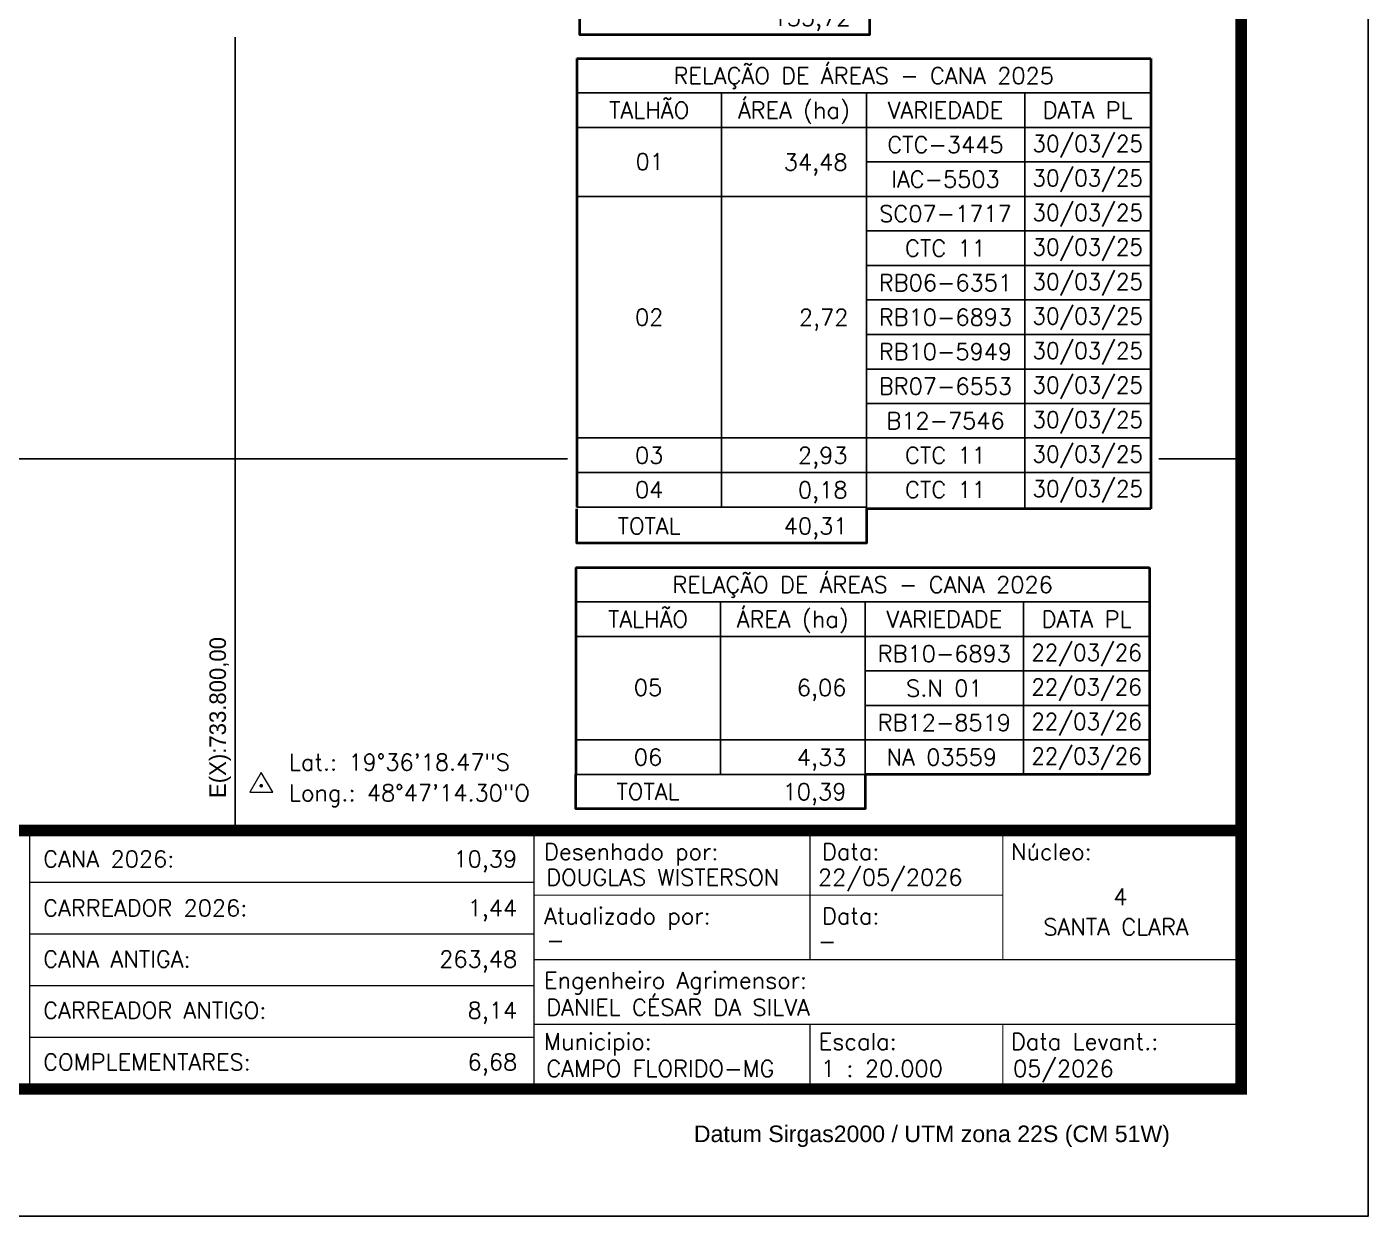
# Model space of a CAD drawing. Extents: x 729642 to 735582, y 7828609 to 7832809.
# Drawn here: x 733472 to 735582, y 7828609 to 7830480 of the extents above; entities that cross this region are included whole.
import ezdxf
from ezdxf.enums import TextEntityAlignment as Align

# ---------------------------------------------------------------- set-up
doc = ezdxf.new("R2010")
doc.units = 0
doc.header["$MEASUREMENT"] = 0
doc.linetypes.add('LIN0', pattern=[0])
for name, color, linetype in [('MALHA', 8, 'Continuous'), ('MARGEM', 5, 'Continuous'), ('QUADRO_DE_AREAS_CANA_2026', 7, 'Continuous'), ('QUADRO_DE_AREAS_CANA_ANTIGA', 7, 'Continuous'), ('TEXTO', 7, 'Continuous')]:
    doc.layers.add(name, color=color, linetype=linetype)
doc.styles.add('marcelo', font='arial.ttf')
doc.styles.add('Simplex', font='simplex.shx')

msp = doc.modelspace()

# ---------------------------------------------------------------- linework, layer by layer
at = {"layer": 'MALHA'}
for p, q in [((733800, 7829215.4), (733800, 7830463.5)), ((732734.3, 7829800), (734322.5, 7829800)), ((735252.7, 7829800), (735382, 7829800))]:
    msp.add_line(p, q, dxfattribs=at)
at = {"layer": 'MARGEM', "color": 174, "linetype": 'LIN0', "flags": 128}
msp.add_lwpolyline([(735582, 7832808.8), (729642, 7832808.8), (729642, 7828608.8), (735582, 7828608.8)], close=True, dxfattribs=at)
at = {"layer": 'MARGEM', "color": 174, "linetype": 'LIN0', "const_width": 18.2, "flags": 128}
for points in [[(735382, 7832608.8), (729842, 7832608.8), (729842, 7828808.8), (735382, 7828808.8)], [(731582, 7829215.4), (735382, 7829215.4), (735382, 7828808.8), (731582, 7828808.8)]]:
    msp.add_lwpolyline(points, close=True, dxfattribs=at)
at = {"layer": 'MARGEM', "color": 174, "linetype": 'LIN0', "const_width": 2.02, "flags": 128}
for points in [[(733476.7, 7829215.4), (733476.7, 7828813.7)], [(734270, 7829215.4), (734270, 7828813.7)], [(734703.9, 7829012.1), (734703.9, 7829215.4)], [(735007.3, 7829012.1), (735007.3, 7829215.4)], [(733476.7, 7829134), (734270, 7829134)], [(734270, 7829113.7), (735007.3, 7829113.7)], [(733476.7, 7829052.7), (734270, 7829052.7)], [(734270, 7829012.1), (735382.2, 7829012.1)], [(733476.7, 7828971.4), (734270, 7828971.4)], [(734270, 7828910.4), (735382.1, 7828910.4)], [(734703.9, 7828910.4), (734703.9, 7828809.7)], [(735007.3, 7828910.4), (735007.3, 7828809.7)], [(733476.7, 7828890.1), (734270, 7828890.1)]]:
    msp.add_lwpolyline(points, dxfattribs=at)
at = {"layer": 'QUADRO_DE_AREAS_CANA_2026', "linetype": 'Continuous'}
for p, q in [((735238.1, 7829575), (734335.4, 7829575)), ((734563.1, 7829575), (734563.1, 7829520.8)), ((734790.8, 7829575), (734790.8, 7829303.6)), ((735039.9, 7829575), (735039.9, 7829303.6)), ((735238.1, 7829520.8), (734335.4, 7829520.8)), ((734563.1, 7829520.8), (734563.1, 7829303.6)), ((735238.1, 7829466.5), (734790.8, 7829466.5)), ((735238.1, 7829412.2), (734790.8, 7829412.2)), ((735238.1, 7829357.9), (734335.4, 7829357.9)), ((734790.8, 7829303.6), (734335.4, 7829303.6))]:
    msp.add_line(p, q, dxfattribs=at)
at = {"layer": 'QUADRO_DE_AREAS_CANA_2026', "color": 174, "linetype": 'ByBlock', "lineweight": 40}
for points in [[(734335.4, 7829629.3), (735238.1, 7829629.3)], [(734335.4, 7829629.3), (734335.4, 7829520.8)], [(735238.1, 7829629.3), (735238.1, 7829520.8)], [(734335.4, 7829520.8), (734335.4, 7829303.6)], [(735238.1, 7829520.8), (735238.1, 7829303.6)]]:
    msp.add_lwpolyline(points, dxfattribs=at)
at = {"layer": 'QUADRO_DE_AREAS_CANA_ANTIGA', "linetype": 'Continuous'}
for p, q in [((735239.9, 7830375.7), (734337.2, 7830375.7)), ((734564.9, 7830375.7), (734564.9, 7829724.3)), ((734792.6, 7830375.7), (734792.6, 7829724.3)), ((735041.7, 7830375.7), (735041.7, 7829724.3)), ((735239.9, 7830321.4), (734337.2, 7830321.4)), ((735239.9, 7830267.1), (734792.6, 7830267.1)), ((735239.9, 7830212.8), (734337.2, 7830212.8)), ((735239.9, 7830158.6), (734792.6, 7830158.6)), ((735239.9, 7830104.3), (734792.6, 7830104.3)), ((735239.9, 7830050), (734792.6, 7830050)), ((735239.9, 7829995.7), (734792.6, 7829995.7)), ((735239.9, 7829941.4), (734792.6, 7829941.4)), ((735239.9, 7829887.2), (734792.6, 7829887.2)), ((735239.9, 7829832.9), (734337.2, 7829832.9)), ((735239.9, 7829778.6), (734337.2, 7829778.6)), ((734792.6, 7829724.3), (734337.2, 7829724.3))]:
    msp.add_line(p, q, dxfattribs=at)
at = {"layer": 'QUADRO_DE_AREAS_CANA_ANTIGA', "color": 174, "linetype": 'ByBlock', "lineweight": 40}
for points in [[(735244.6, 7830521.5), (734797.3, 7830521.5), (734797.3, 7830467.2), (734341.9, 7830467.2), (734341.9, 7830521.5)], [(734337.2, 7830430), (735239.9, 7830430)], [(734337.2, 7830430), (734337.2, 7829724.3)], [(735239.9, 7830430), (735239.9, 7829721.6)], [(735239.9, 7829721.6), (734792.6, 7829721.6), (734792.6, 7829667.4), (734337.2, 7829667.4), (734337.2, 7829721.6)], [(735238.1, 7829303.6), (734790.8, 7829303.6), (734790.8, 7829249.3), (734335.4, 7829249.3), (734335.4, 7829303.6)]]:
    msp.add_lwpolyline(points, dxfattribs=at)
at = {"layer": 'TEXTO', "color": 7, "lineweight": 9, "flags": 128}
msp.add_lwpolyline([(733822.7, 7829275.5), (733858.8, 7829275.5), (733840.8, 7829306.8)], close=True, dxfattribs=at)
at = {"layer": 'TEXTO', "color": 7, "lineweight": 9, "const_width": 2.83, "flags": 128}
msp.add_lwpolyline([(733839.3, 7829285.9, -1), (733842.2, 7829285.9, -1)], format="xyb", close=True, dxfattribs=at)

# ---------------------------------------------------------------- texts
at = {"layer": 'MALHA', "linetype": 'ByBlock'}
msp.add_text('E(X):733.800,00', height=26, rotation=90, dxfattribs=at).set_placement((733772.3, 7829393.2), align=Align.MIDDLE_CENTER)
at = {"layer": 'MARGEM', "color": 7, "linetype": 'Continuous', "style": 'Simplex'}
for s, p in [('CANA 2026:', (733497.9, 7829183.6)), ('DOUGLAS WISTERSON', (734289.2, 7829154.7)), ('22/05/2026', (734716.5, 7829154.7)), ('CARREADOR 2026:', (733497.9, 7829106.6)), ('-', (734289.2, 7829055.5)), ('-', (734716.5, 7829054)), ('CANA ANTIGA:', (733497.9, 7829026.1)), ('CARREADOR ANTIGO:', (733497.9, 7828945.5)), ('DANIEL CÉSAR DA SILVA', (734289.2, 7828950.3)), ('COMPLEMENTARES:', (733497.9, 7828864.2)), ('CAMPO FLORIDO-MG', (734289.2, 7828854)), ('1 : 20.000', (734721.2, 7828854)), ('05/2026', (735023.4, 7828854))]:
    msp.add_text(s, height=26, dxfattribs=at).set_placement(p, align=Align.TOP_LEFT)
for s, p in [('10,39', (734243.4, 7829183.6)), ('1,44', (734243.4, 7829106.6)), ('263,48', (734243.4, 7829026.1)), ('8,14', (734243.4, 7828945.5)), ('6,68', (734243.4, 7828864.2))]:
    msp.add_text(s, height=26, dxfattribs=at).set_placement(p, align=Align.TOP_RIGHT)
at = {"layer": 'MARGEM', "color": 7, "linetype": 'Continuous', "lineweight": 9}
for s, style, p in [('Desenhado por:', 'Simplex', (734285.8, 7829195.1)), ('Data:', 'Simplex', (734723, 7829195.1)), ('Núcleo:', 'Simplex', (735020.1, 7829195.1)), ('Atualizado por:', 'Simplex', (734285.8, 7829093.9)), ('Data:', 'Simplex', (734723, 7829093.9)), ('Engenheiro Agrimensor:', 'Simplex', (734285.8, 7828992.7)), ('Municipio:', 'Simplex', (734285.8, 7828896.4)), ('Escala:', 'Simplex', (734717.8, 7828896.4)), ('Data Levant.:', 'Simplex', (735020.1, 7828896.4)), ('Datum Sirgas2000 / UTM zona 22S (CM 51W)', 'marcelo', (734521.3, 7828751.3))]:
    msp.add_text(s, height=26, dxfattribs=dict(at, style=style)).set_placement(p, align=Align.TOP_LEFT)
at = {"layer": 'MARGEM', "color": 7, "linetype": 'Continuous', "style": 'Simplex'}
for s, p in [('4', (735192.3, 7829111.1)), ('SANTA CLARA', (735185.3, 7829063.8))]:
    msp.add_text(s, height=26, dxfattribs=at).set_placement(p, align=Align.MIDDLE_CENTER)
at = {"layer": 'QUADRO_DE_AREAS_CANA_2026', "linetype": 'Continuous', "style": 'Simplex'}
for s, p in [('RELAÇÃO DE ÁREAS - CANA 2026', (734786.7, 7829602.2)), ('TALHÃO', (734449.2, 7829547.9)), ('ÁREA (ha)', (734676.9, 7829547.9)), ('VARIEDADE', (734915.3, 7829547.9)), ('DATA PL', (735139, 7829547.9)), ('RB10-6893', (734915.3, 7829493.6)), ('05', (734449.2, 7829440.4)), ('S.N 01', (734915.3, 7829439.3)), ('RB12-8519', (734915.3, 7829385.1)), ('06', (734449.2, 7829330.8)), ('NA 03559', (734911.3, 7829330.8))]:
    msp.add_text(s, height=26, dxfattribs=at).set_placement(p, align=Align.MIDDLE_CENTER)
at = {"layer": 'QUADRO_DE_AREAS_CANA_2026', "linetype": 'Continuous', "style": 'Simplex', "width": 0.95}
for p in [(735139, 7829495.4), (735139, 7829441.1), (735139, 7829386.8), (735139, 7829332.5)]:
    msp.add_text('22/03/26', height=26, dxfattribs=at).set_placement(p, align=Align.MIDDLE_CENTER)
at = {"layer": 'QUADRO_DE_AREAS_CANA_2026', "linetype": 'Continuous', "style": 'Simplex'}
for s, p in [('6,06', (734761.2, 7829427.3)), ('4,33', (734761.2, 7829317.6))]:
    msp.add_text(s, height=26, dxfattribs=at).set_placement(p, align=Align.RIGHT)
at = {"layer": 'QUADRO_DE_AREAS_CANA_ANTIGA', "linetype": 'Continuous', "style": 'Simplex'}
for s, p in [('155,72', (734767.7, 7830481.2)), ('34,48', (734763, 7830253.8)), ('2,72', (734764.5, 7830009.7)), ('2,93', (734763, 7829792.6)), ('0,18', (734763, 7829738.3)), ('40,31', (734763, 7829681.4)), ('10,39', (734761.2, 7829263.4))]:
    msp.add_text(s, height=26, dxfattribs=at).set_placement(p, align=Align.RIGHT)
for s, p in [('RELAÇÃO DE ÁREAS - CANA 2025', (734788.5, 7830402.8)), ('TALHÃO', (734451, 7830348.6)), ('ÁREA (ha)', (734678.7, 7830348.6)), ('VARIEDADE', (734917.1, 7830348.6)), ('DATA PL', (735140.8, 7830348.6)), ('CTC-3445', (734917.1, 7830294.3)), ('01', (734451.9, 7830267.5)), ('IAC-5503', (734917.1, 7830240)), ('SC07-1717', (734917.1, 7830185.7)), ('RB06-6351', (734917.1, 7830077.1)), ('02', (734451, 7830022.9)), ('RB10-6893', (734917.1, 7830022.9)), ('RB10-5949', (734917.1, 7829968.6)), ('BR07-6553', (734917.1, 7829914.3)), ('B12-7546', (734917.1, 7829860)), ('03', (734451, 7829805.7)), ('04', (734451, 7829751.5)), ('TOTAL', (734451, 7829694.5)), ('TOTAL', (734449.2, 7829276.5))]:
    msp.add_text(s, height=26, dxfattribs=at).set_placement(p, align=Align.MIDDLE_CENTER)
at = {"layer": 'QUADRO_DE_AREAS_CANA_ANTIGA', "linetype": 'Continuous', "style": 'Simplex', "width": 0.95}
for p in [(735140.8, 7830296), (735140.8, 7830241.8), (735140.8, 7830187.5), (735140.8, 7830133.2), (735140.8, 7830078.9), (735140.8, 7830024.6), (735140.8, 7829970.3), (735140.8, 7829916.1), (735140.8, 7829861.8), (735140.8, 7829807.5), (735140.8, 7829753.2)]:
    msp.add_text('30/03/25', height=26, dxfattribs=at).set_placement(p, align=Align.MIDDLE_CENTER)
at = {"layer": 'QUADRO_DE_AREAS_CANA_ANTIGA', "linetype": 'ByBlock', "char_height": 26, "width": 380.751, "attachment_point": 2, "style": 'Simplex'}
for insert in [(734917.1, 7830144.4), (734917.1, 7829818.7), (734917.1, 7829764.5)]:
    msp.add_mtext('CTC 11', dxfattribs=dict(at, insert=insert))
at = {"layer": 'TEXTO', "linetype": 'ByBlock', "style": 'Simplex'}
for s, p in [('Lat.: 19°36\'18.47"S', (733884.4, 7829309.9, 1313.5)), ('Long.: 48°47\'14.30"O', (733884.4, 7829261.6, 1313.5))]:
    msp.add_text(s, height=26, dxfattribs=at).set_placement(p)

doc.saveas('drawing.dxf')
